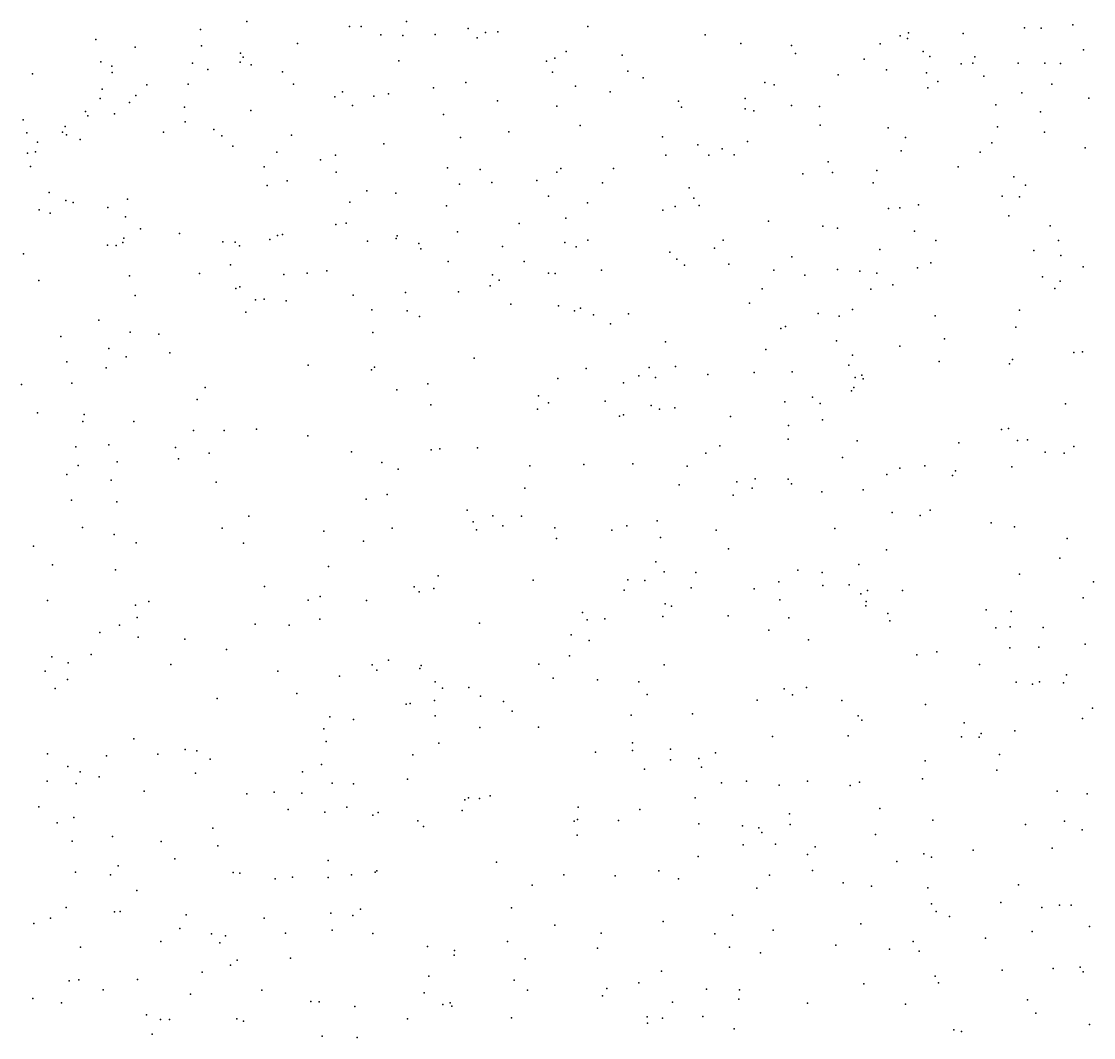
# Model space of a CAD drawing. Header units: metres. Extents: x -25 to 25, y -27.7 to 27.8.
# Drawn here: x -1.205 to -0.501, y -1.998 to -1.33 of the extents above; entities that cross this region are included whole.
import ezdxf

# ---------------------------------------------------------------- set-up
doc = ezdxf.new("R2010")
doc.units = ezdxf.units.M

msp = doc.modelspace()

# ---------------------------------------------------------------- linework, layer by layer
for p in [(-1.0568, -1.3303, -1.2297), (-1.0873, -1.3355, -0.975), (-0.9894, -1.3336, 4.3896), (-0.9818, -1.3336, -0.3919), (-0.952, -1.3304, -0.4814), (-0.9114, -1.3349, -4.8677), (-0.892, -1.3372, 27.9904), (-0.8329, -1.3336, 5.0772), (-0.5463, -1.3344, 12.1918), (-0.5353, -1.3347, -11.9614), (-0.5146, -1.3326, 0.0105), (-1.1559, -1.3422, 5.2023), (-0.9688, -1.3391, -0.6122), (-0.9545, -1.3395, 21.4509), (-0.9331, -1.3389, 0.0877), (-0.9056, -1.3411, -12.0146), (-0.9001, -1.3375, -1.5938), (-0.7559, -1.339, 6.8493), (-0.6279, -1.3398, -0.5387), (-0.623, -1.3415, -1.8358), (-0.6225, -1.3377, -0.4378), (-0.5866, -1.3382, -0.7014), (-1.1301, -1.3473, -1.0401), (-1.0866, -1.3464, -0.8341), (-1.061, -1.3511, -0.3762), (-1.0235, -1.3448, -0.7133), (-0.8471, -1.3501, 23.8599), (-0.7324, -1.3448, 18.4387), (-0.6992, -1.3462, -1.8177), (-0.6966, -1.3513, 6.8912), (-0.641, -1.3449, -11.9774), (-0.6128, -1.3501, 14.9145), (-0.5076, -1.3489, -0.2856), (-1.1527, -1.3568, 13.364), (-1.0924, -1.3578, -0.7224), (-1.0613, -1.3571, -0.5955), (-1.0592, -1.3538, -0.0485), (-0.9571, -1.3562, 6.8176), (-0.86, -1.3563, -1.7032), (-0.8547, -1.3544, 9.697), (-0.8103, -1.3524, 18.9566), (-0.6516, -1.3551, 27.9042), (-0.6083, -1.3534, 6.415), (-0.5878, -1.3582, 0.1567), (-0.5801, -1.3578, 6.6203), (-0.5788, -1.3536, -0.5939), (-0.5505, -1.3576, -4.8586), (-0.5329, -1.3577, 12.4022), (-0.5225, -1.358, 8.8067), (-1.1975, -1.3646, 6.7033), (-1.1454, -1.3596, -1.1422), (-1.1453, -1.3639, 23.6206), (-1.0824, -1.3618, 20.9866), (-1.0539, -1.3588, 23.6659), (-1.0333, -1.3634, 0.0519), (-0.8561, -1.3636, 6.8735), (-0.8067, -1.3629, -21.5173), (-0.6685, -1.3654, -16.7005), (-0.6369, -1.362, -1.9016), (-0.6106, -1.3641, 9.6993), (-1.1225, -1.3719, -0.1656), (-1.0954, -1.3714, -1.3811), (-1.0262, -1.3714, 2.1727), (-0.913, -1.3705, 0.2135), (-0.7965, -1.3673, 13.138), (-0.7167, -1.3704, 14.4734), (-0.7106, -1.3719, 15.4906), (-0.6031, -1.3698, 18.2944), (-0.5729, -1.3662, 12.8332), (-0.5283, -1.3715, -1.9335), (-1.1519, -1.3748, -1.2758), (-1.1297, -1.3789, -0.3654), (-0.994, -1.3765, 0.1359), (-0.9734, -1.3794, 5.0821), (-0.9638, -1.3778, -11.9952), (-0.9342, -1.3738, -1.6633), (-0.8411, -1.3728, -4.8808), (-0.8182, -1.3766, -1.8144), (-0.6098, -1.3738, 1.7521), (-0.5481, -1.3772, -27.4937), (-1.1531, -1.381, -0.759), (-1.1339, -1.3835, -0.6021), (-1.0978, -1.3865, 6.8045), (-0.999, -1.3797, 13.2777), (-0.9874, -1.3856, -1.6143), (-0.8922, -1.3824, -17.0751), (-0.8532, -1.386, 0.2571), (-0.7734, -1.3826, -1.8759), (-0.7714, -1.3866, -11.9776), (-0.7296, -1.3809, 5.9761), (-0.6993, -1.3856, 0.2721), (-0.6808, -1.3862, 24.0261), (-0.565, -1.385, 24.148), (-0.5041, -1.3806, 5.0462), (-1.1627, -1.3895, 9.8661), (-1.1613, -1.3923, 20.7317), (-1.1437, -1.3909, -11.9778), (-1.0541, -1.3887, -1.5118), (-0.9276, -1.3915, 9.7392), (-0.7296, -1.3877, 5.0416), (-0.7239, -1.3889, -1.9427), (-0.5358, -1.3897, 0.2098), (-1.2037, -1.3948, -0.8925), (-1.1762, -1.3993, -0.6827), (-1.0974, -1.3962, 5.119), (-0.838, -1.3987, 6.9568), (-0.6803, -1.3983, -1.9972), (-0.6358, -1.4001, -4.8768), (-0.564, -1.3996, 12.1275), (-1.2013, -1.4035, -4.7923), (-1.1779, -1.4029, -0.2405), (-1.1753, -1.4047, -0.3128), (-1.1662, -1.4078, -0.0845), (-1.1116, -1.4029, -1.4612), (-1.0785, -1.4012, 9.82), (-1.0733, -1.4054, 19.6515), (-1.0275, -1.4049, 6.8745), (-0.9166, -1.4064, 10.7335), (-0.8847, -1.4028, -11.9887), (-0.7839, -1.406, 23.9218), (-0.6244, -1.4066, 7.0294), (-0.5332, -1.403, 27.8176), (-1.1942, -1.4096, 20.2505), (-1.066, -1.4122, 0.1437), (-0.9669, -1.4106, -1.7163), (-0.7607, -1.4113, 13.076), (-0.7448, -1.4139, 7.0254), (-0.7281, -1.4092, 27.9094), (-0.5676, -1.4099, 12.329), (-0.5063, -1.4133, 9.7503), (-1.2009, -1.4169, -0.5833), (-1.1955, -1.4159, -0.4072), (-1.0372, -1.4161, -20.9306), (-1.0085, -1.4212, 0.2261), (-0.9987, -1.4181, -4.8562), (-0.7817, -1.418, -1.9846), (-0.7535, -1.418, 0.3125), (-0.7369, -1.4179, 4.5858), (-0.6273, -1.4152, -2.05), (-0.5754, -1.4161, 5.4496), (-1.1988, -1.4255, 5.1513), (-1.0455, -1.4258, -1.6301), (-0.925, -1.4264, -1.8521), (-0.9036, -1.4276, 14.1932), (-0.8506, -1.4268, 27.9431), (-0.8161, -1.4269, 18.7339), (-0.6751, -1.4225, 12.9468), (-0.6431, -1.4281, 0.3201), (-0.5899, -1.4258, 12.7552), (-1.0303, -1.435, 27.9491), (-0.9981, -1.4293, 6.9412), (-0.8664, -1.4347, 0.3269), (-0.8532, -1.4292, 5.0279), (-0.6918, -1.4304, -11.9461), (-0.6723, -1.4295, 7.0854), (-0.5532, -1.4324, 7.0897), (-1.1867, -1.4426, 19.9696), (-1.0434, -1.438, -11.9709), (-0.9781, -1.4415, 23.7422), (-0.9171, -1.4371, 21.194), (-0.896, -1.436, 7.011), (-0.8234, -1.4362, 21.8408), (-0.7664, -1.4395, -4.8858), (-0.6455, -1.4362, 5.0062), (-0.5455, -1.4379, -11.9108), (-1.1756, -1.4478, 13.321), (-1.1709, -1.4491, 6.8771), (-1.1352, -1.4471, 23.6457), (-0.9893, -1.449, -1.8249), (-0.959, -1.4431, 0.2913), (-0.8587, -1.445, 13.1432), (-0.8332, -1.4495, -2.0727), (-0.7633, -1.4463, 7.0888), (-0.561, -1.4451, 11.9755), (-0.5496, -1.4455, -2.1191), (-1.1931, -1.4541, -1.4604), (-1.186, -1.4563, -21.3227), (-1.148, -1.4525, 0.1383), (-0.9257, -1.4513, -1.9712), (-0.7837, -1.4543, 5.0146), (-0.7757, -1.4518, -2.1259), (-0.7599, -1.4511, 9.751), (-0.6356, -1.4531, 9.7531), (-0.628, -1.4526, -11.9211), (-0.6159, -1.4508, -2.1537), (-1.1364, -1.4587, 5.0891), (-0.9983, -1.4637, 20.8709), (-0.9916, -1.4628, -1.9025), (-0.8781, -1.4629, 7.1025), (-0.8474, -1.4595, -2.1429), (-0.7143, -1.4614, 0.3794), (-0.5566, -1.458, 7.1649), (-1.1266, -1.4664, -11.9518), (-1.1011, -1.4695, -17.0726), (-1.0366, -1.4709, 0.2895), (-1.0334, -1.4702, 4.5351), (-0.9582, -1.471, -2.0365), (-0.9185, -1.4685, -2.1129), (-0.6787, -1.4648, -2.2111), (-0.6691, -1.4661, 10.5926), (-0.6185, -1.4681, 12.2268), (-0.5293, -1.4644, -2.1913), (-1.1484, -1.4773, 6.963), (-1.1425, -1.4774, -1.6483), (-1.1383, -1.4755, 19.793), (-1.1375, -1.4727, 0.2258), (-1.0725, -1.4751, -1.8107), (-1.0644, -1.4753, 23.6852), (-1.0617, -1.4776, 13.2568), (-1.0417, -1.4734, 7.0161), (-0.9775, -1.4746, 7.0571), (-0.9587, -1.4729, -4.8847), (-0.9438, -1.4762, 19.462), (-0.889, -1.478, 0.3915), (-0.848, -1.4755, 23.8644), (-0.8329, -1.4739, 18.4966), (-0.7441, -1.474, 12.9964), (-0.6044, -1.4741, 27.8432), (-0.5239, -1.4742, 7.2284), (-1.2034, -1.483, -11.9276), (-0.9426, -1.4797, 5.0287), (-0.8405, -1.4784, -11.9468), (-0.779, -1.4818, 0.4051), (-0.7498, -1.4792, -2.2429), (-0.699, -1.4848, 5.0045), (-0.6412, -1.48, -4.8668), (-0.5401, -1.4806, 5.023), (-0.5223, -1.4839, -4.8281), (-1.0676, -1.4902, -1.9169), (-0.9247, -1.488, -2.1842), (-0.8748, -1.4879, -27.3905), (-0.7744, -1.4864, 6.1496), (-0.7695, -1.4904, 7.2299), (-0.7404, -1.4897, 15.5917), (-0.6164, -1.4921, 12.6869), (-0.6077, -1.4887, 12.4599), (-0.5077, -1.4915, 15.7662), (-1.1338, -1.4974, -1.7181), (-1.0878, -1.4957, 13.9868), (-1.0326, -1.4965, 20.6987), (-1.0171, -1.4955, -2.0841), (-1.0044, -1.4941, 23.7151), (-0.8956, -1.4967, 7.1726), (-0.8587, -1.4955, 2.0162), (-0.8544, -1.4957, 19.304), (-0.8239, -1.4936, -2.2743), (-0.7109, -1.4937, 6.5008), (-0.6904, -1.4969, 27.8498), (-0.669, -1.4932, -16.478), (-0.6544, -1.4943, 18.1876), (-0.6433, -1.4956, 5.1995), (-0.5344, -1.4979, 22.1658), (-1.1934, -1.5004, 5.0779), (-1.064, -1.5056, 9.8808), (-1.0615, -1.5045, 27.8911), (-0.8971, -1.5038, 20.9911), (-0.8911, -1.5001, 5.831), (-0.7184, -1.5058, -2.3496), (-0.6471, -1.5062, 12.7707), (-0.6327, -1.5032, -2.3437), (-0.5264, -1.5056, 27.7544), (-0.5228, -1.5009, -2.309), (-1.1301, -1.5103, -1.8308), (-1.0512, -1.5131, -2.1454), (-1.0454, -1.5126, 0.3653), (-0.9869, -1.51, 13.1928), (-0.9526, -1.5082, 0.4065), (-0.9179, -1.5078, -21.3112), (-1.031, -1.5138, 7.1263), (-0.9748, -1.5196, 27.8853), (-0.9516, -1.5203, -11.9324), (-0.8834, -1.5159, 4.6189), (-0.8522, -1.5171, -2.3517), (-0.8417, -1.5204, 7.2601), (-0.8377, -1.5186, 5.0051), (-0.7269, -1.5153, -11.9076), (-0.6592, -1.5195, 15.1409), (-0.5495, -1.5199, 9.8157), (-1.1539, -1.5264, 13.2656), (-1.0574, -1.5212, 5.0417), (-0.9435, -1.524, -2.2883), (-0.8293, -1.523, 13.0573), (-0.8063, -1.5222, 23.7608), (-0.6816, -1.5221, 12.8569), (-0.6679, -1.5239, 0.4503), (-0.605, -1.5237, 24.0826), (-1.1335, -1.5343, 7.088), (-0.9742, -1.5345, 7.212), (-0.818, -1.5288, 0.4556), (-0.7063, -1.532, 1.9054), (-0.7031, -1.5307, 14.4829), (-0.5519, -1.531, -2.3826), (-1.179, -1.5371, -1.7624), (-1.1145, -1.5356, 0.3684), (-0.782, -1.5406, -2.3969), (-0.6697, -1.5401, 12.2015), (-0.5988, -1.5387, 7.3649), (-1.1474, -1.5451, -1.9801), (-1.1074, -1.548, -4.8987), (-0.716, -1.5457, 6.7054), (-0.6281, -1.5436, -11.8639), (-0.5139, -1.5476, 0.4049), (-0.5082, -1.5473, 7.3818), (-1.175, -1.5538, 27.8116), (-1.1361, -1.5506, 5.0292), (-0.9076, -1.5515, -2.3898), (-0.6592, -1.5495, -2.4204), (-0.6023, -1.5535, 14.9098), (-0.5561, -1.5551, 1.8007), (-0.5542, -1.5522, -11.8401), (-1.1491, -1.5577, -2.0781), (-1.0166, -1.5561, -2.3013), (-0.975, -1.559, 0.4642), (-0.9729, -1.5572, -4.9158), (-0.834, -1.5582, 7.3317), (-0.7926, -1.5575, 21.2191), (-0.7753, -1.5568, 12.9534), (-0.7542, -1.5622, 7.362), (-0.7238, -1.5609, 0.4855), (-0.6988, -1.5604, 9.8214), (-0.6615, -1.5559, 12.3438), (-0.653, -1.5625, 21.9673), (-1.2048, -1.5687, 7.0785), (-1.1718, -1.5679, 2.3399), (-0.938, -1.5682, 7.2883), (-0.8526, -1.5647, 9.8427), (-0.8095, -1.5677, 27.8376), (-0.7994, -1.5629, 21.6782), (-0.7886, -1.564, -11.895), (-0.6574, -1.5642, 24.0263), (-0.6521, -1.5649, 15.7586), (-1.0842, -1.5707, -11.9075), (-0.9584, -1.5721, 23.7722), (-0.8653, -1.5761, -4.9264), (-0.6599, -1.5728, 4.9929), (-0.6584, -1.5707, 12.5176), (-1.0895, -1.5785, -2.2947), (-0.9361, -1.5821, 9.8751), (-0.8588, -1.5808, 18.2404), (-0.8215, -1.5797, 18.8727), (-0.7914, -1.5825, -16.8737), (-0.7035, -1.5801, -11.8596), (-0.6855, -1.577, 12.1163), (-0.6804, -1.5811, 4.8663), (-0.5193, -1.5814, -2.4511), (-1.1943, -1.5873, -2.023), (-1.1637, -1.5884, -2.1814), (-0.866, -1.5848, 23.8564), (-0.8122, -1.5894, 0.5139), (-0.8095, -1.5886, 19.0462), (-0.7859, -1.5848, -2.4576), (-0.7759, -1.584, -4.8962), (-0.7392, -1.5898, 12.873), (-1.1646, -1.5929, 4.6249), (-1.131, -1.5929, 7.1689), (-0.7011, -1.5956, 7.4221), (-0.6788, -1.5918, -4.881), (-0.5568, -1.5975, 27.7003), (-1.0919, -1.5988, 20.0969), (-1.0716, -1.5989, 23.6994), (-1.0505, -1.5981, 0.4849), (-1.0168, -1.6024, 13.1416), (-0.7014, -1.6046, 12.016), (-0.5613, -1.5982, -4.8348), (-1.169, -1.6096, 0.4443), (-1.1474, -1.6084, 13.2076), (-1.1036, -1.61, -4.9367), (-0.9357, -1.6116, -2.4579), (-0.9301, -1.6109, 6.078), (-0.9054, -1.6103, 27.8114), (-0.7462, -1.609, 21.3653), (-0.656, -1.6057, -16.1522), (-0.5893, -1.6069, -11.8123), (-0.5508, -1.6054, 0.4755), (-0.5443, -1.605, 17.8701), (-0.5139, -1.6093, -11.7951), (-1.1017, -1.6176, 9.9701), (-1.0815, -1.6137, -2.3822), (-0.9882, -1.6129, 4.988), (-0.7554, -1.6137, 27.7778), (-0.6658, -1.6166, 5.0928), (-0.5326, -1.6132, 11.7846), (-0.5201, -1.6137, 22.0324), (-1.1675, -1.6219, -2.2668), (-1.142, -1.6195, 4.9903), (-0.9681, -1.62, 0.5283), (-0.9575, -1.6242, -11.8815), (-0.8711, -1.6221, 0.5518), (-0.8355, -1.6212, 6.5228), (-0.8034, -1.6208, 4.9781), (-0.7678, -1.6223, -11.8519), (-0.6281, -1.6237, 0.5237), (-0.6117, -1.6221, 7.4707), (-0.5915, -1.6253, 24.0703), (-0.5546, -1.6227, 5.0091), (-1.175, -1.6278, -11.8616), (-1.1458, -1.6314, -2.3422), (-1.077, -1.6328, 7.2627), (-0.7351, -1.6326, 12.2886), (-0.723, -1.6306, 12.6842), (-0.7015, -1.6308, 0.5486), (-0.6367, -1.6278, -2.5277), (-0.5936, -1.6284, 5.5675), (-0.8742, -1.6367, 20.6526), (-0.7729, -1.6346, 20.8861), (-0.7251, -1.6367, 12.4167), (-0.6992, -1.634, 10.752), (-0.6792, -1.6391, 7.4857), (-0.6521, -1.6379, 6.91), (-1.1719, -1.6447, 10.0439), (-1.1421, -1.6458, 7.2315), (-0.9785, -1.6439, 27.7869), (-0.9647, -1.6409, -4.9493), (-0.7375, -1.6413, -27.0607), (-0.9122, -1.6513, 4.9648), (-0.6332, -1.6528, 14.6368), (-0.6082, -1.6512, 9.9032), (-1.0555, -1.6551, -11.8674), (-0.9082, -1.6589, 12.986), (-0.8952, -1.655, 6.3805), (-0.8765, -1.6552, -11.8632), (-0.7874, -1.6581, 23.9138), (-0.6148, -1.6547, 11.8241), (-0.5681, -1.6596, 7.524), (-1.1647, -1.6626, -20.8081), (-1.1439, -1.6672, 10.9581), (-1.073, -1.663, 19.7084), (-1.0062, -1.665, 7.3573), (-0.9613, -1.6631, 20.3575), (-0.906, -1.6642, 7.4302), (-0.8888, -1.6615, -2.552), (-0.8546, -1.6628, 9.9221), (-0.8171, -1.6643, 0.5905), (-0.8074, -1.6615, 7.4686), (-0.7486, -1.6643, -16.6599), (-0.6707, -1.6632, 21.1681), (-0.5528, -1.6622, 27.6272), (-1.1968, -1.6749, 4.9643), (-1.1295, -1.6726, 23.6853), (-1.0591, -1.6728, -2.4752), (-0.9803, -1.6715, 18.2032), (-0.8535, -1.6699, 15.6695), (-0.7853, -1.6691, 17.9673), (-0.5183, -1.6698, 11.7075), (-0.7406, -1.6765, 9.9207), (-0.6368, -1.6773, 0.5686), (-1.1843, -1.6871, -2.3852), (-1.0031, -1.6882, -2.5253), (-0.7883, -1.6852, 12.6948), (-0.6551, -1.6869, 17.7908), (-0.5231, -1.6827, 15.9899), (-1.1431, -1.6904, 27.6996), (-0.9312, -1.6943, 23.8098), (-0.7828, -1.6916, 12.4691), (-0.7621, -1.6922, -11.8073), (-0.695, -1.6907, 15.1634), (-0.679, -1.6922, 4.9735), (-0.5495, -1.6933, -2.6117), (-1.0452, -1.7014, 27.7303), (-0.947, -1.7015, 9.9846), (-0.9341, -1.7027, 4.7445), (-0.8688, -1.6972, 12.8854), (-0.8067, -1.6969, 14.3578), (-0.7956, -1.6973, 12.3591), (-0.765, -1.7021, 15.3228), (-0.7238, -1.7028, 7.5326), (-0.7076, -1.6983, -21.3708), (-0.6787, -1.7007, -11.7882), (-0.6613, -1.7002, 21.6953), (-0.5009, -1.6982, 9.9669), (-1.0165, -1.7103, 0.6375), (-1.0087, -1.708, -20.9771), (-0.9436, -1.7048, 27.7301), (-0.809, -1.7038, 12.1), (-0.7068, -1.71, 23.968), (-0.6536, -1.7062, 20.9592), (-0.6493, -1.7039, -2.6292), (-0.6263, -1.704, 1.9607), (-0.5078, -1.7087, 24.0769), (-1.1877, -1.7105, 0.5797), (-1.1299, -1.7135, 4.9256), (-1.1212, -1.7111, -2.4822), (-0.9783, -1.7105, 7.4186), (-0.7821, -1.7128, 15.824), (-0.7781, -1.7143, 6.9696), (-0.6505, -1.7141, 9.9499), (-0.6501, -1.7111, 7.5567), (-0.5715, -1.7167, 7.5688), (-1.1288, -1.7216, 0.6326), (-1.009, -1.7228, 19.5815), (-0.8365, -1.7184, 4.9569), (-0.8334, -1.7232, 12.2469), (-0.8218, -1.7226, 12.0179), (-0.7837, -1.721, 0.6325), (-0.7407, -1.7206, -2.6431), (-0.7009, -1.7219, -4.9101), (-0.636, -1.719, 11.7667), (-0.6346, -1.7239, -4.8788), (-0.5551, -1.7178, 17.5321), (-1.1533, -1.7315, 23.8022), (-1.1404, -1.7268, 5.8563), (-1.0514, -1.7261, 4.9226), (-1.0291, -1.7267, 18.3438), (-0.904, -1.7255, 4.9392), (-0.7142, -1.7301, 0.6267), (-0.5651, -1.7285, -4.8471), (-0.5556, -1.7278, 5.0098), (-0.5339, -1.7282, -11.7353), (-1.1281, -1.7345, -5.0009), (-1.0975, -1.736, 13.0521), (-0.8439, -1.7331, -4.957), (-0.8321, -1.7367, 12.5249), (-0.6881, -1.7363, 27.6206), (-1.0702, -1.7428, 7.3808), (-0.6037, -1.7442, 27.5671), (-0.5559, -1.7415, 11.6653), (-0.5369, -1.7412, -2.6767), (-0.5063, -1.7391, 7.5918), (-1.1849, -1.7476, 27.6204), (-1.1742, -1.7515, -27.3355), (-1.1591, -1.746, 7.3119), (-1.1068, -1.7526, -2.5508), (-0.9745, -1.7527, -11.807), (-0.9637, -1.7497, 12.9005), (-0.865, -1.7524, 7.5274), (-0.845, -1.7468, 12.4245), (-0.6169, -1.7461, -2.6793), (-0.5758, -1.7526, 5.7374), (-1.1892, -1.7569, 0.6738), (-1.0364, -1.7569, 18.0245), (-0.9715, -1.7563, -4.9824), (-0.9432, -1.7552, 20.0981), (-0.9424, -1.7532, -2.6242), (-0.7829, -1.7528, 23.9088), (-0.5187, -1.7594, 21.7484), (-1.1746, -1.7625, -2.4914), (-0.9959, -1.7602, 18.558), (-0.9332, -1.764, -27.0624), (-0.8556, -1.7615, 19.2003), (-0.8266, -1.7627, 0.6774), (-0.7994, -1.764, 2.1262), (-0.5518, -1.7641, 21.5639), (-0.5409, -1.7655, 17.2494), (-0.5363, -1.764, 21.117), (-0.5206, -1.7646, 27.4428), (-1.1826, -1.7684, 13.0226), (-1.0241, -1.7715, 2.2731), (-0.9283, -1.7681, 10.0367), (-0.911, -1.7677, 0.7194), (-0.9034, -1.7734, 23.8403), (-0.7939, -1.7722, 7.5646), (-0.7041, -1.7686, 11.7802), (-0.6986, -1.7725, 5.0924), (-0.6894, -1.7677, -11.7631), (-1.0762, -1.7748, 27.6271), (-0.9523, -1.7785, 4.8927), (-0.9496, -1.7782, 27.6293), (-0.9336, -1.7761, 17.8652), (-0.8882, -1.7769, -2.6694), (-0.7217, -1.7759, -2.7128), (-0.6661, -1.7761, -16.0076), (-0.6112, -1.7788, 7.6128), (-1.0023, -1.7868, 7.468), (-0.9332, -1.7862, 7.5154), (-0.8827, -1.7832, 10.9389), (-0.8045, -1.7858, -11.7781), (-0.7642, -1.7849, 17.659), (-0.6555, -1.7862, 4.9718), (-0.5081, -1.7879, 21.3909), (-0.5015, -1.7812, 5.0263), (-1.0062, -1.7947, 10.0819), (-0.9868, -1.7887, 23.7776), (-0.9039, -1.7939, 12.5101), (-0.8653, -1.7937, 11.9543), (-0.6531, -1.7892, 10.8058), (-0.5858, -1.7908, -11.7169), (-1.1309, -1.8013, 12.928), (-0.7116, -1.7998, 0.684), (-0.662, -1.7993, -2.7463), (-0.5877, -1.8, 24.0253), (-0.5761, -1.8003, -4.8688), (-0.5746, -1.7978, 5.0036), (-0.5526, -1.796, 0.6018), (-1.0973, -1.8084, 0.7996), (-1.0047, -1.8031, 23.8587), (-0.9308, -1.8041, 12.1489), (-0.8037, -1.804, -4.965), (-0.8036, -1.809, 11.8505), (-0.7786, -1.8081, 23.9656), (-1.1878, -1.8112, 0.7705), (-1.1489, -1.8125, 27.5528), (-1.1152, -1.8114, -5.0458), (-1.0896, -1.8093, 14.0948), (-1.0809, -1.8146, -11.782), (-0.9478, -1.8118, 0.7853), (-0.8278, -1.8101, 0.7399), (-0.7786, -1.8152, 4.944), (-0.76, -1.8142, 14.5212), (-0.7491, -1.8106, 16.0294), (-0.6114, -1.8159, 27.4575), (-0.5626, -1.8116, -2.7888), (-1.1743, -1.8196, 18.054), (-1.1663, -1.823, 23.691), (-1.0203, -1.8231, 19.7665), (-1.0078, -1.8182, -5.0205), (-0.7957, -1.8213, 20.2521), (-0.7582, -1.8199, 7.102), (-0.5645, -1.822, 16.44), (-1.188, -1.8292, 18.2827), (-1.1537, -1.8264, -2.5908), (-1.0906, -1.8238, 10.1316), (-0.9514, -1.8279, 17.6887), (-0.7288, -1.8292, 7.6286), (-0.6888, -1.8291, 17.2298), (-0.6546, -1.8297, -4.9207), (-0.6131, -1.8276, 16.2556), (-1.1688, -1.8306, -11.7622), (-1.1242, -1.8357, 7.4201), (-1.0389, -1.8364, 0.8379), (-1.0208, -1.8371, 27.538), (-1.0009, -1.8305, -16.9287), (-0.9867, -1.831, -2.6805), (-0.7451, -1.8302, 17.4346), (-0.7074, -1.8317, 27.4861), (-0.6606, -1.832, 11.6654), (-0.5249, -1.8358, 7.068), (-1.0568, -1.8375, 7.473), (-0.9136, -1.8413, 4.8677), (-0.9112, -1.8402, -11.7721), (-0.9041, -1.8405, 27.5266), (-0.8971, -1.8387, -2.7251), (-0.7625, -1.84, 0.747), (-0.5051, -1.8374, -2.8497), (-1.1933, -1.8461, 7.3699), (-1.0296, -1.8478, 11.0359), (-1.0057, -1.8496, 12.5695), (-0.9912, -1.8463, 12.3757), (-0.9706, -1.8498, 12.0558), (-0.9154, -1.8485, 7.574), (-0.8392, -1.8462, 4.8973), (-0.7989, -1.8477, 7.6204), (-0.7006, -1.8506, 20.4131), (-0.6412, -1.847, 27.3778), (-1.1813, -1.8564, 4.8018), (-1.1703, -1.8529, 12.8538), (-0.974, -1.8515, 18.705), (-0.9445, -1.8553, 23.8187), (-0.8419, -1.8555, 15.5637), (-0.8398, -1.8543, -11.7571), (-0.8129, -1.855, -16.525), (-0.7601, -1.8571, -2.7824), (-0.7001, -1.8575, -11.7286), (-0.6064, -1.8547, -2.8363), (-0.5455, -1.8577, 7.6776), (-0.52, -1.8554, 10.141), (-1.0791, -1.8601, 4.8062), (-0.9409, -1.8589, 0.8454), (-0.84, -1.8645, -26.8611), (-0.7314, -1.8584, -21.0892), (-0.7206, -1.8598, 10.1006), (-0.7188, -1.8628, 5.4011), (-0.644, -1.8642, 0.7144), (-0.5083, -1.8611, 27.0445), (-1.1714, -1.8685, 2.4341), (-1.145, -1.8654, 0.8939), (-1.1131, -1.8688, 12.7542), (-1.0759, -1.8716, 23.7375), (-0.731, -1.871, 4.9538), (-0.7097, -1.8706, 23.9477), (-0.6837, -1.8723, 14.8208), (-0.7604, -1.8787, 27.3805), (-0.6888, -1.8773, 4.95), (-0.6123, -1.8769, 27.2323), (-0.6072, -1.8791, 10.144), (-0.5799, -1.8745, -4.8931), (-0.528, -1.8732, 24.0097), (-1.1413, -1.8848, -5.0858), (-1.1041, -1.8802, -11.7536), (-1.0034, -1.8813, 0.9311), (-0.8928, -1.8824, 14.343), (-0.63, -1.8818, 23.9851), (-1.1693, -1.889, 0.9795), (-1.1464, -1.8906, 10.2093), (-1.0659, -1.8891, 12.4535), (-1.0615, -1.8896, 12.3135), (-1.0382, -1.8933, 1.003), (-1.0268, -1.8921, -5.0722), (-1.0035, -1.8924, 10.1679), (-0.988, -1.8907, 19.5939), (-0.9726, -1.8889, -11.7498), (-0.9714, -1.8881, 7.0159), (-0.8488, -1.8906, 15.9174), (-0.8149, -1.8914, 20.0223), (-0.7864, -1.888, 11.7313), (-0.7734, -1.8932, 4.9058), (-0.7137, -1.8908, 7.6699), (-0.6854, -1.8879, -4.9533), (-0.8695, -1.8975, 11.8144), (-0.7219, -1.8993, 15.0768), (-0.6652, -1.8959, -2.8836), (-0.6468, -1.898, 11.5776), (-0.6096, -1.8991, 27.1133), (-0.5501, -1.8972, 24.0415), (-1.129, -1.9009, 12.6515), (-1.1754, -1.9122, -2.6495), (-0.9822, -1.9131, 7.559), (-0.8831, -1.9123, 7.6234), (-0.6074, -1.9096, -2.9403), (-0.5618, -1.9088, 20.6087), (-0.5348, -1.9122, -11.6389), (-0.5232, -1.9106, 11.3929), (-0.5155, -1.9105, -2.9943), (-1.1858, -1.9191, 18.4408), (-1.1437, -1.9149, 12.5538), (-1.1399, -1.9148, 6.3496), (-1.0966, -1.9169, 12.1845), (-1.0454, -1.9191, 12.0047), (-1.0017, -1.9159, 4.7839), (-0.9872, -1.9174, 27.3899), (-0.7834, -1.9214, 16.9219), (-0.738, -1.9171, 5.1498), (-0.6043, -1.9148, 2.1302), (-0.5954, -1.918, 27.0319), (-1.1967, -1.9227, 7.4132), (-1.1008, -1.9258, -2.716), (-1.0008, -1.927, 1.1008), (-0.8547, -1.9237, 11.0061), (-0.7113, -1.9269, 0.8467), (-0.6538, -1.9229, -11.6778), (-0.5412, -1.9279, 26.9121), (-0.5036, -1.9245, 10.7415), (-1.1132, -1.9345, 27.3755), (-1.08, -1.9295, 17.4417), (-1.0745, -1.9353, 7.5048), (-1.0709, -1.9308, 1.1361), (-1.0315, -1.929, 2.3692), (-0.974, -1.9291, -2.7703), (-0.8856, -1.9344, -2.819), (-0.8242, -1.9289, 0.9361), (-0.7496, -1.9293, -4.995), (-0.6194, -1.9344, 0.7748), (-0.5718, -1.9323, 5.0043), (-1.1661, -1.9381, 12.2331), (-0.9381, -1.9377, 23.8354), (-0.9205, -1.9404, 4.7841), (-0.8266, -1.9389, 27.3085), (-0.74, -1.9382, 16.2875), (-0.7196, -1.9418, 27.1599), (-0.6702, -1.9368, -26.6901), (-0.6348, -1.9394, 10.224), (-0.6153, -1.9407, -4.9466), (-1.0631, -1.9466, 6.6187), (-1.0282, -1.9453, 6.8172), (-0.9207, -1.9434, 4.8703), (-0.8741, -1.9457, 2.2952), (-1.0861, -1.9546, 1.2124), (-1.0676, -1.9499, -11.7163), (-0.7846, -1.9539, 23.9031), (-0.561, -1.9533, -15.7625), (-0.5274, -1.9522, 10.2919), (-0.5098, -1.9513, 6.0383), (-0.5077, -1.9543, 5.0331), (-1.1734, -1.9602, 4.6914), (-1.1672, -1.9597, 1.2164), (-1.1287, -1.9593, 23.7294), (-0.9374, -1.9572, 17.1977), (-0.8813, -1.9599, 1.1343), (-0.7994, -1.9615, 27.2316), (-0.6518, -1.9623, 10.8989), (-0.605, -1.9571, 11.4305), (-0.6026, -1.9616, 7.7041), (-1.1512, -1.9661, -11.6968), (-1.0939, -1.9689, 10.2657), (-1.0469, -1.9663, 4.7144), (-0.9404, -1.9682, -5.1006), (-0.8725, -1.9664, 7.2146), (-0.8234, -1.97, -2.9018), (-0.8205, -1.9653, 4.812), (-0.7551, -1.9657, 0.9633), (-0.7334, -1.9661, 11.5893), (-1.1974, -1.9718, -2.6831), (-1.1785, -1.9746, 12.0762), (-1.0147, -1.9739, 11.8828), (-1.0094, -1.974, 1.2213), (-0.986, -1.977, -20.901), (-0.9281, -1.9758, 1.1914), (-0.9233, -1.9748, -11.7042), (-0.9222, -1.9769, 19.7102), (-0.7774, -1.9742, 15.3179), (-0.7338, -1.9723, -11.671), (-0.6888, -1.975, 23.929), (-0.6244, -1.9755, 0.8403), (-0.5443, -1.9728, 26.825), (-1.1228, -1.9825, -5.1582), (-0.8831, -1.9845, 10.265), (-0.794, -1.9838, 5.2823), (-0.784, -1.9847, 16.7749), (-0.7574, -1.9836, -16.0171), (-0.5387, -1.9815, 10.3943), (-1.1134, -1.9856, 23.8916), (-1.1077, -1.9856, 4.6645), (-1.0634, -1.9851, 14.2506), (-1.0591, -1.9868, 27.3053), (-0.9513, -1.9853, 4.7313), (-0.7937, -1.9881, 10.2776), (-0.7368, -1.9918, 5.7501), (-0.5036, -1.9889, -3.2217), (-1.119, -1.9952, 1.3086), (-1.0073, -1.9966, -5.1417), (-0.9844, -1.9975, 7.5855), (-0.5927, -1.9925, 20.2943), (-0.5876, -1.9936, 11.3446)]:
    msp.add_point(p)

doc.saveas('drawing.dxf')
